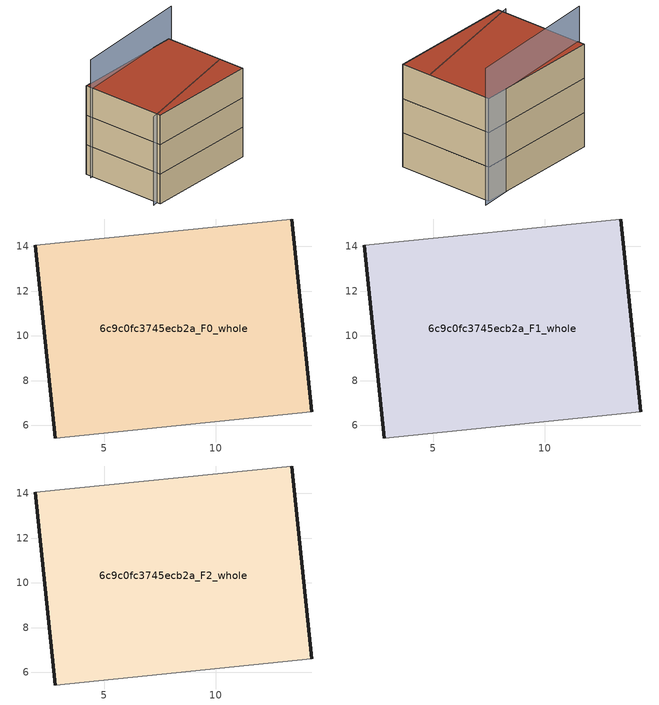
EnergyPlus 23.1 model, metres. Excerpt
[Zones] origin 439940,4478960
6c9c0fc3745ecb2a_F0_whole
 floor ground (EU_floor_Construction): 14.28,6.61 13.39,15.22 1.93,14.05 2.82,5.43 z0
 wall outside (EU_wall_Construction): 13.39,15.22 14.28,6.61 / 2.82,5.43 1.93,14.05 z0:3
 wall adiabatic (EU_wall_Construction): 1.93,14.05 13.39,15.22 / 14.28,6.61 2.82,5.43 z0:3
6c9c0fc3745ecb2a_F1_whole
 floor to 6c9c0fc3745ecb2a_F0_whole (EU_floor_Construction): 14.27,6.61 13.39,15.22 1.93,14.05 2.81,5.43 z3
 wall outside (EU_wall_Construction): 13.39,15.22 14.28,6.61 / 2.82,5.43 1.93,14.05 z3:6
 wall adiabatic (EU_wall_Construction): 1.93,14.05 13.39,15.22 / 14.28,6.61 2.82,5.43 z3:6
6c9c0fc3745ecb2a_F2_whole
 floor to 6c9c0fc3745ecb2a_F1_whole (EU_floor_Construction): 14.27,6.61 13.39,15.22 1.93,14.05 2.81,5.43 z6
 wall outside (EU_wall_Construction): 13.39,15.22 14.28,6.61 / 2.82,5.43 1.93,14.05 z6:9
 wall adiabatic (EU_wall_Construction): 1.93,14.05 13.39,15.22 / 14.28,6.61 2.82,5.43 z6:9
 roof outside (EU_roof_Construction): 13.39,15.22 14.28,6.61 2.82,5.43 1.93,14.05 z9
shading: 2.26,5.68 13.79,9.22 z0:9; 13.97,15.49 1.77,13.3 z0:12
[Building]
EU S2 Campaign: North Axis=0; Terrain=City; Solar Distribution=FullExterior
[Site:Location]
Madrid: Latitude=40.5; Longitude=-3.5; Time Zone=1; Elevation=609
[SizingPeriod:WeatherFileDays]
AnnualSizingPeriod: Begin Month=1; Begin Day of Month=1; End Month=12; End Day of Month=31; Day of Week for Start Day=Monday; Use Weather File Daylight Saving Period=No; Use Weather File Rain and Snow Indicators=No
[MATERIAL]
EU_InternalMass_Material: Roughness=MediumRough; Thickness=0.1; Conductivity=1; Density=1800; Specific Heat=900; Thermal Absorptance=0.9; Solar Absorptance=0.7; Visible Absorptance=0.7
[MATERIAL:NOMASS] Roughness=MediumRough; Thermal Absorptance=0.9; Solar Absorptance=0.7; Visible Absorptance=0.7
Name | Thermal Resistance
EU_wall_NoMass | 1.60022
EU_roof_NoMass | 1.57597
EU_floor_NoMass | 0.470652
[CONSTRUCTION]
EU_wall_Construction: EU_wall_NoMass
EU_roof_Construction: EU_roof_NoMass
EU_floor_Construction: EU_floor_NoMass
EU_InternalMass_Construction: EU_InternalMass_Material
[ZONE] Type=1; Multiplier=1; Ceiling Height=autocalculate; Floor Area=autocalculate; Part of Total Floor Area=Yes
Name | Volume
6c9c0fc3745ecb2a_F0_whole | 299.476
6c9c0fc3745ecb2a_F1_whole; 6c9c0fc3745ecb2a_F2_whole | 299.475
[INTERNALMASS] Construction=EU_InternalMass_Construction; Surface Area=99.8251
Name | Zone or ZoneList
6c9c0fc3745ecb2a_F0_whole_EU_InternalMass | 6c9c0fc3745ecb2a_F0_whole
6c9c0fc3745ecb2a_F1_whole_EU_InternalMass | 6c9c0fc3745ecb2a_F1_whole
6c9c0fc3745ecb2a_F2_whole_EU_InternalMass | 6c9c0fc3745ecb2a_F2_whole
[OTHEREQUIPMENT] Fuel Type=Electricity; Design Level Calculation Method=Watts/Area; Power per Zone Floor Area=1; Fraction Latent=0; Fraction Radiant=0; Fraction Lost=0; Carbon Dioxide Generation Rate=0; EndUse Subcategory=EU_Step8_InternalGains
Name | Zone or ZoneList or Space or SpaceList | Schedule
EU_Step8_InternalGain_6c9c0fc3745ecb2a_F0_whole_f000 | 6c9c0fc3745ecb2a_F0_whole | EU_Step8_GainSchedule_6c9c0fc3745ecb2a_F0_whole_f000
EU_Step8_InternalGain_6c9c0fc3745ecb2a_F1_whole_f000 | 6c9c0fc3745ecb2a_F1_whole | EU_Step8_GainSchedule_6c9c0fc3745ecb2a_F1_whole_f000
EU_Step8_InternalGain_6c9c0fc3745ecb2a_F2_whole_f000 | 6c9c0fc3745ecb2a_F2_whole | EU_Step8_GainSchedule_6c9c0fc3745ecb2a_F2_whole_f000
[ZONEVENTILATION:DESIGNFLOWRATE] Schedule=EU_AlwaysOn; Design Flow Rate Calculation Method=AirChanges/Hour; Air Changes per Hour=0.480704; Ventilation Type=Natural; Fan Pressure Rise=0; Fan Total Efficiency=1; Constant Term Coefficient=1; Temperature Term Coefficient=0; Velocity Term Coefficient=0; Velocity Squared Term Coefficient=0; Minimum Indoor Temperature=-100; Maximum Indoor Temperature=100; Delta Temperature=-100; Minimum Outdoor Temperature=-100; Maximum Outdoor Temperature=100; Maximum Wind Speed=40
Name | Zone or ZoneList or Space or SpaceList
EU_ConstantAir_6c9c0fc3745ecb2a_F0_whole | 6c9c0fc3745ecb2a_F0_whole
EU_ConstantAir_6c9c0fc3745ecb2a_F1_whole | 6c9c0fc3745ecb2a_F1_whole
EU_ConstantAir_6c9c0fc3745ecb2a_F2_whole | 6c9c0fc3745ecb2a_F2_whole
[HVACTEMPLATE:THERMOSTAT] Constant Heating Setpoint=20; Constant Cooling Setpoint=50
EU_HeatOnly_6c9c0fc3745ecb2a_F0_whole; EU_HeatOnly_6c9c0fc3745ecb2a_F1_whole; EU_HeatOnly_6c9c0fc3745ecb2a_F2_whole
[HVACTEMPLATE:ZONE:IDEALLOADSAIRSYSTEM] System Availability Schedule=EU_AlwaysOn; Maximum Heating Supply Air Temperature=50; Minimum Cooling Supply Air Temperature=13; Maximum Heating Supply Air Humidity Ratio=0.0156; Minimum Cooling Supply Air Humidity Ratio=0.0077; Heating Limit=NoLimit; Cooling Limit=NoLimit; Heating Availability Schedule=EU_AlwaysOn; Cooling Availability Schedule=EU_CoolingOff; Dehumidification Control Type=ConstantSensibleHeatRatio; Cooling Sensible Heat Ratio=0.7; Dehumidification Setpoint=60; Humidification Control Type=None; Humidification Setpoint=30; Outdoor Air Method=None; Outdoor Air Flow Rate per Person=0.00944; Outdoor Air Flow Rate per Zone Floor Area=0; Outdoor Air Flow Rate per Zone=0; Demand Controlled Ventilation Type=None; Outdoor Air Economizer Type=NoEconomizer; Heat Recovery Type=None; Sensible Heat Recovery Effectiveness=0.7; Latent Heat Recovery Effectiveness=0.65
Name | Template Thermostat
6c9c0fc3745ecb2a_F0_whole | EU_HeatOnly_6c9c0fc3745ecb2a_F0_whole
6c9c0fc3745ecb2a_F1_whole | EU_HeatOnly_6c9c0fc3745ecb2a_F1_whole
6c9c0fc3745ecb2a_F2_whole | EU_HeatOnly_6c9c0fc3745ecb2a_F2_whole
[SIZING:ZONE] Zone Cooling Design Supply Air Temperature Input Method=SupplyAirTemperature; Zone Cooling Design Supply Air Temperature=13; Zone Heating Design Supply Air Temperature Input Method=SupplyAirTemperature; Zone Heating Design Supply Air Temperature=50; Zone Cooling Design Supply Air Humidity Ratio=0.008; Zone Heating Design Supply Air Humidity Ratio=0.008; Cooling Design Air Flow Method=DesignDay; Cooling Design Air Flow Rate=0; Cooling Minimum Air Flow per Zone Floor Area=0.000762; Cooling Minimum Air Flow=0; Cooling Minimum Air Flow Fraction=0.2; Heating Design Air Flow Method=DesignDay; Heating Design Air Flow Rate=0; Heating Maximum Air Flow per Zone Floor Area=0.002032; Heating Maximum Air Flow=0.141576; Heating Maximum Air Flow Fraction=0.3; Account for Dedicated Outdoor Air System=No; Dedicated Outdoor Air System Control Strategy=NeutralSupplyAir; Dedicated Outdoor Air Low Setpoint Temperature for Design=autosize; Dedicated Outdoor Air High Setpoint Temperature for Design=autosize; Zone Load Sizing Method=Sensible Load Only No Latent Load; Zone Latent Cooling Design Supply Air Humidity Ratio Input Method=HumidityRatioDifference; Zone Cooling Design Supply Air Humidity Ratio Difference=0.005; Zone Latent Heating Design Supply Air Humidity Ratio Input Method=HumidityRatioDifference; Zone Humidification Design Supply Air Humidity Ratio Difference=0.005
6c9c0fc3745ecb2a_F0_whole; 6c9c0fc3745ecb2a_F1_whole; 6c9c0fc3745ecb2a_F2_whole
[SCHEDULE:CONSTANT]
Name | Hourly Value
EU_AlwaysOn | 1
EU_CoolingOff | 0
[SCHEDULE:FILE] Column Number=1; Rows to Skip at Top=0; Number of Hours of Data=8760; Column Separator=Comma; Interpolate to Timestep=No; Minutes per Item=60; Adjust Schedule for Daylight Savings=Yes
Name | File
EU_Step8_GainSchedule_6c9c0fc3745ecb2a_F0_whole_f000 | ../../schedules/6c9c0fc3745ecb2a/6c9c0fc3745ecb2a_F0_whole_f000_gain.csv
EU_Step8_GainSchedule_6c9c0fc3745ecb2a_F1_whole_f000 | ../../schedules/6c9c0fc3745ecb2a/6c9c0fc3745ecb2a_F1_whole_f000_gain.csv
EU_Step8_GainSchedule_6c9c0fc3745ecb2a_F2_whole_f000 | ../../schedules/6c9c0fc3745ecb2a/6c9c0fc3745ecb2a_F2_whole_f000_gain.csv
